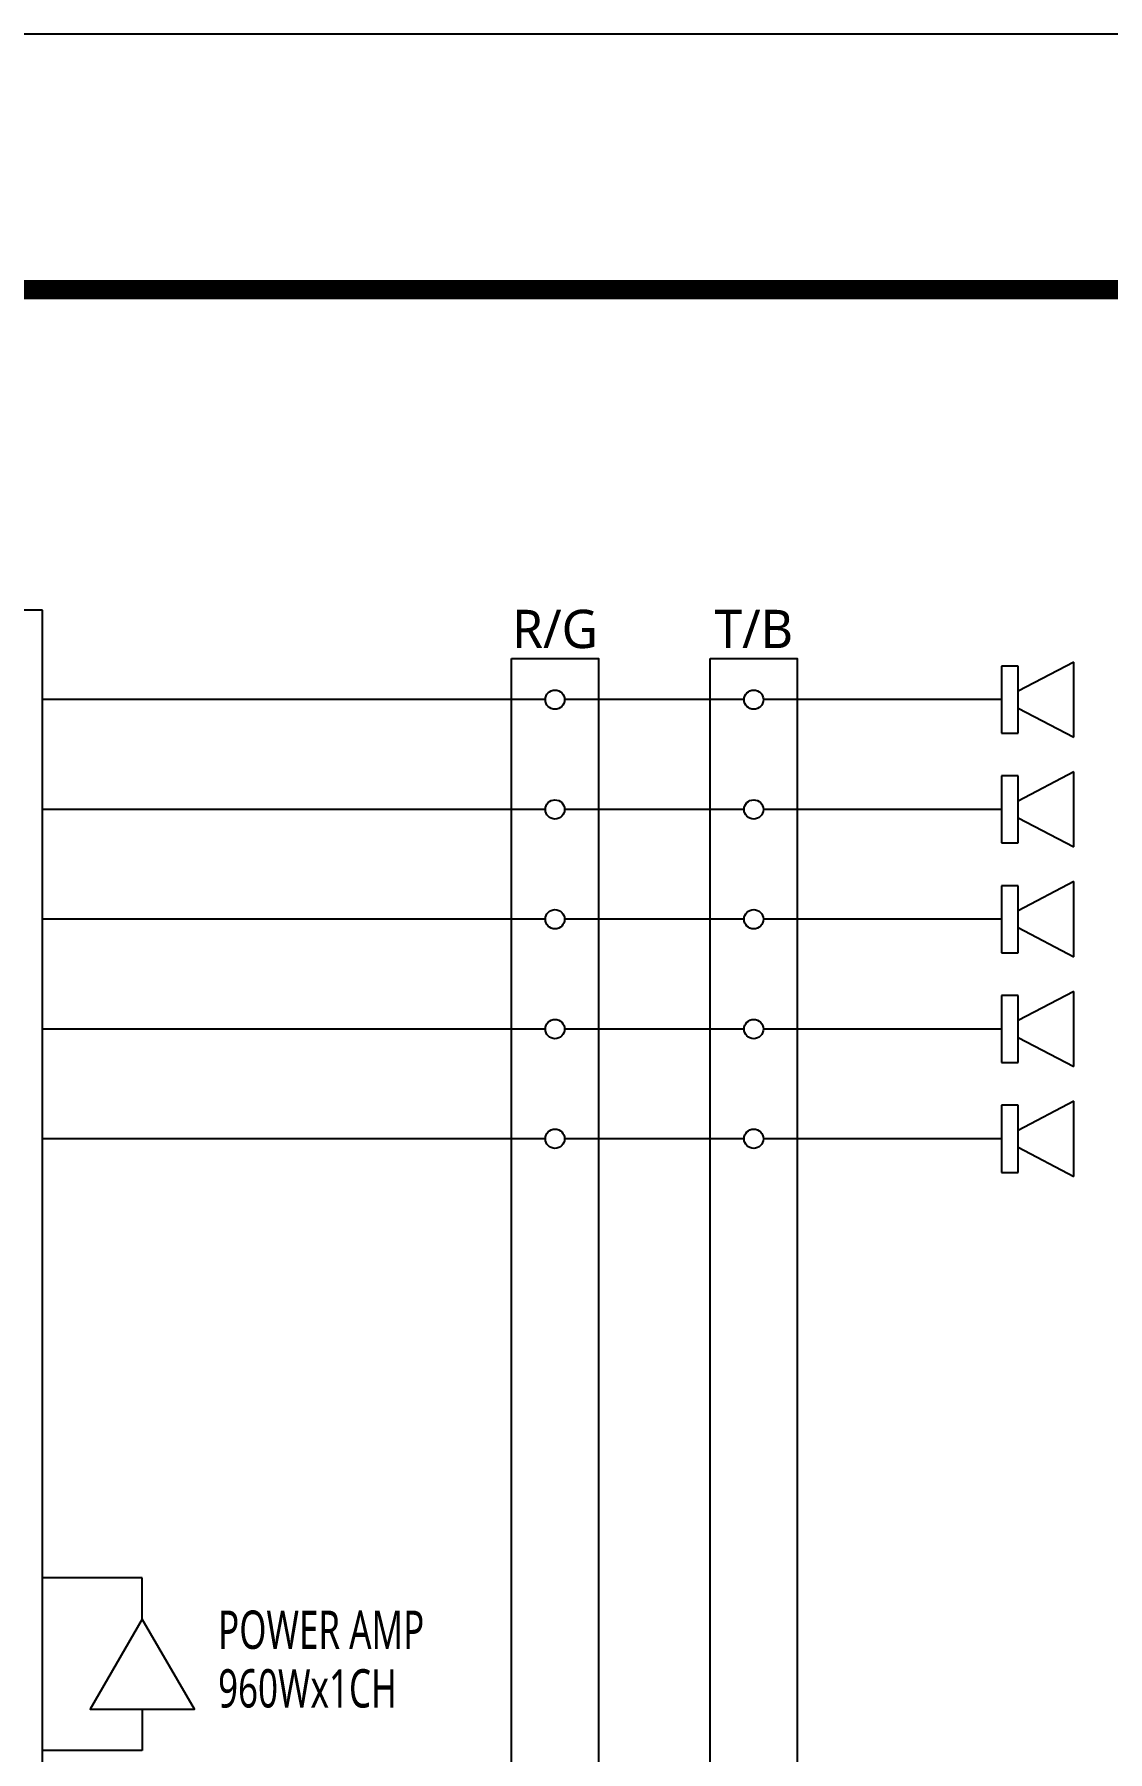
# Model space of a CAD drawing. Header units: millimetres. Extents: x 8410 to 16820, y 0 to 5940.
# Drawn here: x 11081 to 11922, y 4595 to 5940 of the extents above; entities that cross this region are included whole.
import ezdxf
from ezdxf.enums import TextEntityAlignment as Align

# ---------------------------------------------------------------- set-up
doc = ezdxf.new("R2010")
doc.units = ezdxf.units.MM
doc.header["$LTSCALE"] = 500
for name, color, linetype in [('001dmp-FORM', 9, 'Continuous'), ('1', 1, 'Continuous'), ('2', 2, 'Continuous'), ('6', 6, 'Continuous'), ('7', 7, 'Continuous')]:
    doc.layers.add(name, color=color, linetype=linetype)
doc.styles.add('sukwoo', font='malgun.ttf')

# ---------------------------------------------------------------- blocks, each defined once
blk = doc.blocks.new('FORM_ELEC_SUKWOO$0$')
at = {"layer": '001dmp-FORM', "color": 30}
blk.add_lwpolyline([(161727, 114228), (0, 114228), (0, 0), (161727, 0)], close=True, dxfattribs=at)
at = {"layer": '001dmp-FORM', "const_width": 288}
blk.add_lwpolyline([(5769, 3846), (5769, 110382), (157881, 110382), (157881, 3846)], close=True, dxfattribs=at)
blk = doc.blocks.new('FORM_ELEC_SUKWOO')
at = {"layer": '001dmp-FORM'}
blk.add_blockref('FORM_ELEC_SUKWOO$0$', (12, -1), dxfattribs=at)
blk = doc.blocks.new('A$C3F114D02')
for p, q in [((7.22, 31.03), (0, 31.03)), ((0, 31.03), (0, 1.77)), ((31.6, 32.81), (7.22, 20.07)), ((7.22, 1.77), (7.22, 31.03)), ((31.6, 0), (31.6, 32.81)), ((7.22, 12.74), (31.6, 0)), ((0, 1.77), (7.22, 1.77))]:
    blk.add_line(p, q)

msp = doc.modelspace()

# ---------------------------------------------------------------- linework, layer by layer
for p, q in [((11165.5, 4731), (11087.2, 4731)), ((11165.5, 4698.8), (11165.5, 4731)), ((11165.5, 4628.2), (11165.5, 4595.9)), ((11165.5, 4595.9), (11087.2, 4595.9))]:
    msp.add_line(p, q)
at = {"layer": '1'}
msp.add_lwpolyline([(11087.2, 5488.9), (10901.1, 5488.9), (10901.1, 4357.8), (11087.2, 4357.8)], close=True, dxfattribs=at)
at = {"layer": '6'}
for points in [[(11454.8, 5451.1), (11522.8, 5451.1), (11522.8, 721.4), (11454.8, 721.4)], [(11610.5, 5451.1), (11678.5, 5451.1), (11678.5, 721.4), (11610.5, 721.4)], [(11165.5, 4698.8), (11124.7, 4628.2), (11206.3, 4628.2)]]:
    msp.add_lwpolyline(points, close=True, dxfattribs=at)
for centre in [(11488.8, 5418.9), (11644.5, 5418.9), (11488.8, 5332.9), (11644.5, 5332.9), (11488.8, 5246.9), (11644.5, 5246.9), (11488.8, 5160.9), (11644.5, 5160.9), (11488.8, 5075), (11644.5, 5075)]:
    msp.add_circle(centre, 7.54, dxfattribs=at)
at = {"layer": '7'}
for p, q in [((11481.3, 5418.9), (11087.2, 5418.9)), ((11637, 5418.9), (11496.3, 5418.9)), ((11838.6, 5418.9), (11652, 5418.9)), ((11481.3, 5332.9), (11087.2, 5332.9)), ((11637, 5332.9), (11496.3, 5332.9)), ((11838.6, 5332.9), (11652, 5332.9)), ((11481.3, 5246.9), (11087.2, 5246.9)), ((11637, 5246.9), (11496.3, 5246.9)), ((11838.6, 5246.9), (11652, 5246.9)), ((11481.3, 5160.9), (11087.2, 5160.9)), ((11637, 5160.9), (11496.3, 5160.9)), ((11838.6, 5160.9), (11652, 5160.9)), ((11481.3, 5075), (11087.2, 5075)), ((11637, 5075), (11496.3, 5075)), ((11838.6, 5075), (11652, 5075))]:
    msp.add_line(p, q, dxfattribs=at)

# ---------------------------------------------------------------- block references
at = {"color": 4, "xscale": 0.0520010724504119, "yscale": 0.0520010724504119, "zscale": 0.0520010724504119}
msp.add_blockref('FORM_ELEC_SUKWOO', (8409.4, 0.1), dxfattribs=at)
at = {"xscale": 1.793845045322087, "yscale": 1.793845045322087, "zscale": 1.793845045322087}
for p in [(11838.6, 5389.5), (11838.6, 5303.5), (11838.6, 5217.5), (11838.6, 5131.5), (11838.6, 5045.5)]:
    msp.add_blockref('A$C3F114D02', p, dxfattribs=at)

# ---------------------------------------------------------------- texts
at = {"layer": '2', "style": 'sukwoo', "width": 0.7}
for s, p in [('POWER AMP', (11224.9, 4675.4)), ('960Wx1CH', (11224.9, 4629.5))]:
    msp.add_text(s, height=30, dxfattribs=at).set_placement(p)
at = {"layer": '6', "style": 'sukwoo'}
for s, p in [('R/G', (11488.8, 5459.3)), ('T/B', (11644.5, 5459.3))]:
    msp.add_text(s, height=30, dxfattribs=at).set_placement(p, align=Align.CENTER)

doc.saveas('drawing.dxf')
